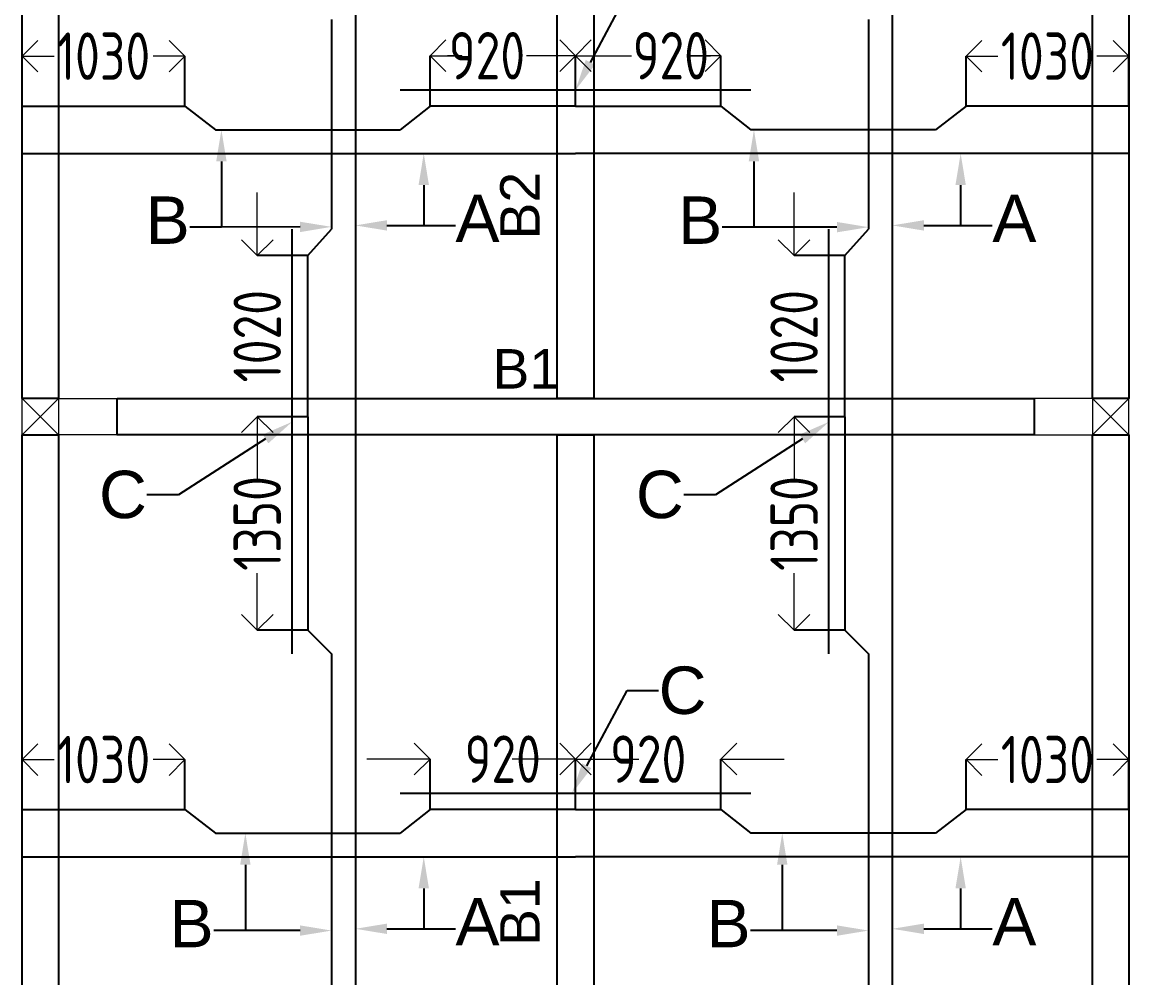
# Model space of a CAD drawing. Header units: inches. Extents: x -605 to 2991212, y -2872845 to 0.
# Drawn here: x 2827414 to 2834414, y -2252915 to -2246868 of the extents above; entities that cross this region are included whole.
import ezdxf
from ezdxf import colors
from ezdxf.entities.mleader import LeaderData, LeaderLine
from ezdxf.enums import TextEntityAlignment as Align
from ezdxf.math import Vec2, Vec3

# ---------------------------------------------------------------- set-up
doc = ezdxf.new("R2010")
doc.units = ezdxf.units.IN
doc.header["$LTSCALE"] = 600
doc.header["$MEASUREMENT"] = 0
for name, color, linetype, lineweight in [('rDIMension', 1, 'Continuous', 18), ('rRCC 2', 40, 'Continuous', 15), ('rREINF 1', 1, 'Continuous', 25)]:
    doc.layers.add(name, color=color, linetype=linetype, lineweight=lineweight)
doc.styles.add('DIM', font='geniso.shx', dxfattribs={"width": 0.85})
doc.styles.get("Standard").update_dxf_attribs({"font": 'arial.ttf'})
doc.dimstyles.new('ST-100', dxfattribs={"dimscale": 100, "dimtxt": 2.5, "dimasz": 2, "dimexe": 0.18, "dimexo": 0.0625, "dimgap": 0.2, "dimtad": 0, "dimdec": 0, "dimzin": 0, "dimdsep": 46, "dimtxsty": 'DIM', "dimblk": 'OPEN90', "dimcen": 0.09, "dimclrd": 256, "dimclrt": 7, "dimadec": 0, "dimazin": 0, "dimtfac": 1, "dimtdec": 0, "dimtofl": 0, "dimtmove": 0, "dimatfit": 3, "dimldrblk": 'OPEN90', "dimfxl": 1, "dimtolj": 1, "dimtzin": 0, "dimlwd": -1, "dimarcsym": 0})

# ---------------------------------------------------------------- blocks, each defined once
blk = doc.blocks.new('_Open90')
at = {"color": 0, "linetype": 'ByBlock', "lineweight": -2}
for p, q in [((-0.5, 0.5), (0, 0)), ((0, 0), (-1, 0)), ((0, 0), (-0.5, -0.5))]:
    blk.add_line(p, q, dxfattribs=at)
blk = doc.blocks.new('*D1266')
at = {"layer": 'Defpoints', "color": 0, "linetype": 'ByBlock'}
for p in [(2828444.5, -2247082.9), (2827414.5, -2247398.7), (2828444.5, -2247398.7)]:
    blk.add_point(p, dxfattribs=at)
at = {"layer": 'rDIMension', "color": 0, "linetype": 'ByBlock', "lineweight": -2}
for p, q in [((2827414.5, -2247398.7), (2827414.5, -2247082.9)), ((2828444.5, -2247398.7), (2828444.5, -2247082.9))]:
    blk.add_line(p, q, dxfattribs=at)
at = {"layer": 'rDIMension'}
for p, q in [((2827614.5, -2247082.9), (2827616.1, -2247082.9)), ((2828244.5, -2247082.9), (2828242.8, -2247082.9))]:
    blk.add_line(p, q, dxfattribs=at)
at = {"layer": 'rDIMension', "linetype": 'ByBlock', "xscale": 200, "yscale": 200, "zscale": 200, "rotation": 180}
blk.add_blockref('_Open90', (2827414.5, -2247082.9), dxfattribs=at)
at = {"layer": 'rDIMension', "linetype": 'ByBlock', "xscale": 200, "yscale": 200, "zscale": 200}
blk.add_blockref('_Open90', (2828444.5, -2247082.9), dxfattribs=at)
at = {"layer": 'rDIMension', "color": 7, "linetype": 'ByBlock', "insert": (2827929.5, -2247082.9), "char_height": 300, "attachment_point": 5, "style": 'DIM'}
blk.add_mtext('\\A1;1030', dxfattribs=at)
blk = doc.blocks.new('*D1267')
at = {"layer": 'Defpoints', "color": 0, "linetype": 'ByBlock'}
for p in [(2830914.5, -2247080.3), (2829994.5, -2247398.7), (2830914.5, -2247398.7)]:
    blk.add_point(p, dxfattribs=at)
at = {"layer": 'rDIMension', "color": 0, "linetype": 'ByBlock', "lineweight": -2}
for p, q in [((2829994.5, -2247398.7), (2829994.5, -2247080.3)), ((2830914.5, -2247398.7), (2830914.5, -2247080.3))]:
    blk.add_line(p, q, dxfattribs=at)
at = {"layer": 'rDIMension'}
for p, q in [((2830194.5, -2247080.3), (2830105.1, -2247080.3)), ((2830714.5, -2247080.3), (2830604.3, -2247080.3))]:
    blk.add_line(p, q, dxfattribs=at)
at = {"layer": 'rDIMension', "linetype": 'ByBlock', "xscale": 200, "yscale": 200, "zscale": 200, "rotation": 180}
blk.add_blockref('_Open90', (2829994.5, -2247080.3), dxfattribs=at)
at = {"layer": 'rDIMension', "linetype": 'ByBlock', "xscale": 200, "yscale": 200, "zscale": 200}
blk.add_blockref('_Open90', (2830914.5, -2247080.3), dxfattribs=at)
at = {"layer": 'rDIMension', "color": 7, "linetype": 'ByBlock', "insert": (2830354.7, -2247080.3), "char_height": 300, "attachment_point": 5, "style": 'DIM'}
blk.add_mtext('\\A1;920', dxfattribs=at)
blk = doc.blocks.new('*D1268')
at = {"layer": 'Defpoints', "color": 0, "linetype": 'ByBlock'}
for p in [(2833384.5, -2247082.9), (2833384.5, -2247398.7), (2834414.5, -2247398.7)]:
    blk.add_point(p, dxfattribs=at)
at = {"layer": 'rDIMension', "color": 0, "linetype": 'ByBlock', "lineweight": -2}
for p, q in [((2833384.5, -2247398.7), (2833384.5, -2247082.9)), ((2834414.5, -2247398.7), (2834414.5, -2247082.9))]:
    blk.add_line(p, q, dxfattribs=at)
at = {"layer": 'rDIMension'}
for p, q in [((2833584.5, -2247082.9), (2833586.1, -2247082.9)), ((2834214.5, -2247082.9), (2834212.8, -2247082.9))]:
    blk.add_line(p, q, dxfattribs=at)
at = {"layer": 'rDIMension', "linetype": 'ByBlock', "xscale": 200, "yscale": 200, "zscale": 200, "rotation": 180}
blk.add_blockref('_Open90', (2833384.5, -2247082.9), dxfattribs=at)
at = {"layer": 'rDIMension', "linetype": 'ByBlock', "xscale": 200, "yscale": 200, "zscale": 200}
blk.add_blockref('_Open90', (2834414.5, -2247082.9), dxfattribs=at)
at = {"layer": 'rDIMension', "color": 7, "linetype": 'ByBlock', "insert": (2833899.5, -2247082.9), "char_height": 300, "attachment_point": 5, "style": 'DIM'}
blk.add_mtext('\\A1;1030', dxfattribs=at)
blk = doc.blocks.new('*D1269')
at = {"layer": 'Defpoints', "color": 0, "linetype": 'ByBlock'}
for p in [(2830914.5, -2247080.3), (2830914.5, -2247398.7), (2831834.5, -2247398.7)]:
    blk.add_point(p, dxfattribs=at)
at = {"layer": 'rDIMension', "color": 0, "linetype": 'ByBlock', "lineweight": -2}
for p, q in [((2830914.5, -2247398.7), (2830914.5, -2247080.3)), ((2831834.5, -2247398.7), (2831834.5, -2247080.3))]:
    blk.add_line(p, q, dxfattribs=at)
at = {"layer": 'rDIMension'}
for p, q in [((2831114.5, -2247080.3), (2831268.2, -2247080.3)), ((2831634.5, -2247080.3), (2831767.4, -2247080.3))]:
    blk.add_line(p, q, dxfattribs=at)
at = {"layer": 'rDIMension', "linetype": 'ByBlock', "xscale": 200, "yscale": 200, "zscale": 200, "rotation": 180}
blk.add_blockref('_Open90', (2830914.5, -2247080.3), dxfattribs=at)
at = {"layer": 'rDIMension', "linetype": 'ByBlock', "xscale": 200, "yscale": 200, "zscale": 200}
blk.add_blockref('_Open90', (2831834.5, -2247080.3), dxfattribs=at)
at = {"layer": 'rDIMension', "color": 7, "linetype": 'ByBlock', "insert": (2831517.8, -2247080.3), "char_height": 300, "attachment_point": 5, "style": 'DIM'}
blk.add_mtext('\\A1;920', dxfattribs=at)
blk = doc.blocks.new('*D1270')
at = {"layer": 'Defpoints', "color": 0, "linetype": 'ByBlock'}
for p in [(2828444.5, -2251533.8), (2827414.5, -2251849.5), (2828444.5, -2251849.5)]:
    blk.add_point(p, dxfattribs=at)
at = {"layer": 'rDIMension', "color": 0, "linetype": 'ByBlock', "lineweight": -2}
for p, q in [((2827414.5, -2251849.5), (2827414.5, -2251533.8)), ((2828444.5, -2251849.5), (2828444.5, -2251533.8))]:
    blk.add_line(p, q, dxfattribs=at)
at = {"layer": 'rDIMension'}
for p, q in [((2827614.5, -2251533.8), (2827616.1, -2251533.8)), ((2828244.5, -2251533.8), (2828242.8, -2251533.8))]:
    blk.add_line(p, q, dxfattribs=at)
at = {"layer": 'rDIMension', "linetype": 'ByBlock', "xscale": 200, "yscale": 200, "zscale": 200, "rotation": 180}
blk.add_blockref('_Open90', (2827414.5, -2251533.8), dxfattribs=at)
at = {"layer": 'rDIMension', "linetype": 'ByBlock', "xscale": 200, "yscale": 200, "zscale": 200}
blk.add_blockref('_Open90', (2828444.5, -2251533.8), dxfattribs=at)
at = {"layer": 'rDIMension', "color": 7, "linetype": 'ByBlock', "insert": (2827929.5, -2251533.8), "char_height": 300, "attachment_point": 5, "style": 'DIM'}
blk.add_mtext('\\A1;1030', dxfattribs=at)
blk = doc.blocks.new('*D1271')
at = {"layer": 'Defpoints', "color": 0, "linetype": 'ByBlock'}
for p in [(2830914.5, -2251531.1), (2829994.5, -2251849.5), (2830914.5, -2251849.5)]:
    blk.add_point(p, dxfattribs=at)
at = {"layer": 'rDIMension'}
for p, q in [((2829794.5, -2251531.1), (2829594.5, -2251531.1)), ((2831114.5, -2251531.1), (2831314.5, -2251531.1))]:
    blk.add_line(p, q, dxfattribs=at)
at = {"layer": 'rDIMension', "color": 0, "linetype": 'ByBlock', "lineweight": -2}
for p, q in [((2829994.5, -2251849.5), (2829994.5, -2251531.1)), ((2830914.5, -2251849.5), (2830914.5, -2251531.1))]:
    blk.add_line(p, q, dxfattribs=at)
at = {"layer": 'rDIMension', "linetype": 'ByBlock', "xscale": 200, "yscale": 200, "zscale": 200}
blk.add_blockref('_Open90', (2829994.5, -2251531.1), dxfattribs=at)
at = {"layer": 'rDIMension', "linetype": 'ByBlock', "xscale": 200, "yscale": 200, "zscale": 200, "rotation": 180}
blk.add_blockref('_Open90', (2830914.5, -2251531.1), dxfattribs=at)
at = {"layer": 'rDIMension', "color": 7, "linetype": 'ByBlock', "insert": (2830454.5, -2251531.1), "char_height": 300, "attachment_point": 5, "style": 'DIM'}
blk.add_mtext('\\A1;920', dxfattribs=at)
blk = doc.blocks.new('*D1272')
at = {"layer": 'Defpoints', "color": 0, "linetype": 'ByBlock'}
for p in [(2833384.5, -2251533.8), (2833384.5, -2251849.5), (2834414.5, -2251849.5)]:
    blk.add_point(p, dxfattribs=at)
at = {"layer": 'rDIMension', "color": 0, "linetype": 'ByBlock', "lineweight": -2}
for p, q in [((2833384.5, -2251849.5), (2833384.5, -2251533.8)), ((2834414.5, -2251849.5), (2834414.5, -2251533.8))]:
    blk.add_line(p, q, dxfattribs=at)
at = {"layer": 'rDIMension'}
for p, q in [((2833584.5, -2251533.8), (2833586.1, -2251533.8)), ((2834214.5, -2251533.8), (2834212.8, -2251533.8))]:
    blk.add_line(p, q, dxfattribs=at)
at = {"layer": 'rDIMension', "linetype": 'ByBlock', "xscale": 200, "yscale": 200, "zscale": 200, "rotation": 180}
blk.add_blockref('_Open90', (2833384.5, -2251533.8), dxfattribs=at)
at = {"layer": 'rDIMension', "linetype": 'ByBlock', "xscale": 200, "yscale": 200, "zscale": 200}
blk.add_blockref('_Open90', (2834414.5, -2251533.8), dxfattribs=at)
at = {"layer": 'rDIMension', "color": 7, "linetype": 'ByBlock', "insert": (2833899.5, -2251533.8), "char_height": 300, "attachment_point": 5, "style": 'DIM'}
blk.add_mtext('\\A1;1030', dxfattribs=at)
blk = doc.blocks.new('*D1273')
at = {"layer": 'Defpoints', "color": 0, "linetype": 'ByBlock'}
for p in [(2830914.5, -2251531.1), (2830914.5, -2251849.5), (2831834.5, -2251849.5)]:
    blk.add_point(p, dxfattribs=at)
at = {"layer": 'rDIMension'}
for p, q in [((2830714.5, -2251531.1), (2830514.5, -2251531.1)), ((2832034.5, -2251531.1), (2832234.5, -2251531.1))]:
    blk.add_line(p, q, dxfattribs=at)
at = {"layer": 'rDIMension', "color": 0, "linetype": 'ByBlock', "lineweight": -2}
for p, q in [((2830914.5, -2251849.5), (2830914.5, -2251531.1)), ((2831834.5, -2251849.5), (2831834.5, -2251531.1))]:
    blk.add_line(p, q, dxfattribs=at)
at = {"layer": 'rDIMension', "linetype": 'ByBlock', "xscale": 200, "yscale": 200, "zscale": 200}
blk.add_blockref('_Open90', (2830914.5, -2251531.1), dxfattribs=at)
at = {"layer": 'rDIMension', "linetype": 'ByBlock', "xscale": 200, "yscale": 200, "zscale": 200, "rotation": 180}
blk.add_blockref('_Open90', (2831834.5, -2251531.1), dxfattribs=at)
at = {"layer": 'rDIMension', "color": 7, "linetype": 'ByBlock', "insert": (2831374.5, -2251531.1), "char_height": 300, "attachment_point": 5, "style": 'DIM'}
blk.add_mtext('\\A1;920', dxfattribs=at)
blk = doc.blocks.new('*D1226')
at = {"layer": 'Defpoints', "color": 0, "linetype": 'ByBlock'}
for p in [(2829222, -2248345), (2828901.3, -2249365), (2829222, -2249365)]:
    blk.add_point(p, dxfattribs=at)
at = {"layer": 'rDIMension'}
for p, q in [((2828901.3, -2248145), (2828901.3, -2247945)), ((2828901.3, -2249565), (2828901.3, -2249765))]:
    blk.add_line(p, q, dxfattribs=at)
at = {"layer": 'rDIMension', "color": 0, "linetype": 'ByBlock', "lineweight": -2}
for p, q in [((2829222, -2248345), (2828901.3, -2248345)), ((2829222, -2249365), (2828901.3, -2249365))]:
    blk.add_line(p, q, dxfattribs=at)
at = {"layer": 'rDIMension', "linetype": 'ByBlock', "xscale": 200, "yscale": 200, "zscale": 200}
for p, rotation in [((2828901.3, -2248345), 270), ((2828901.3, -2249365), 90)]:
    blk.add_blockref('_Open90', p, dxfattribs=dict(at, rotation=rotation))
at = {"layer": 'rDIMension', "color": 7, "linetype": 'ByBlock', "insert": (2828901.3, -2248855), "char_height": 300, "attachment_point": 5, "rotation": 90, "style": 'DIM'}
blk.add_mtext('\\A1;1020', dxfattribs=at)
blk = doc.blocks.new('*D1228')
at = {"layer": 'Defpoints', "color": 0, "linetype": 'ByBlock'}
for p in [(2832617.8, -2248345), (2832297.1, -2249365), (2832617.8, -2249365)]:
    blk.add_point(p, dxfattribs=at)
at = {"layer": 'rDIMension'}
for p, q in [((2832297.1, -2248145), (2832297.1, -2247945)), ((2832297.1, -2249565), (2832297.1, -2249765))]:
    blk.add_line(p, q, dxfattribs=at)
at = {"layer": 'rDIMension', "color": 0, "linetype": 'ByBlock', "lineweight": -2}
for p, q in [((2832617.8, -2248345), (2832297.1, -2248345)), ((2832617.8, -2249365), (2832297.1, -2249365))]:
    blk.add_line(p, q, dxfattribs=at)
at = {"layer": 'rDIMension', "linetype": 'ByBlock', "xscale": 200, "yscale": 200, "zscale": 200}
for p, rotation in [((2832297.1, -2248345), 270), ((2832297.1, -2249365), 90)]:
    blk.add_blockref('_Open90', p, dxfattribs=dict(at, rotation=rotation))
at = {"layer": 'rDIMension', "color": 7, "linetype": 'ByBlock', "insert": (2832297.1, -2248855), "char_height": 300, "attachment_point": 5, "rotation": 90, "style": 'DIM'}
blk.add_mtext('\\A1;1020', dxfattribs=at)
blk = doc.blocks.new('*D1245')
at = {"layer": 'Defpoints', "color": 0, "linetype": 'ByBlock'}
for p in [(2828901.3, -2249365), (2829222, -2249365), (2829222, -2250715)]:
    blk.add_point(p, dxfattribs=at)
at = {"layer": 'rDIMension', "color": 0, "linetype": 'ByBlock', "lineweight": -2}
for p, q in [((2829222, -2249365), (2828901.3, -2249365)), ((2829222, -2250715), (2828901.3, -2250715))]:
    blk.add_line(p, q, dxfattribs=at)
at = {"layer": 'rDIMension'}
for p, q in [((2828901.3, -2249565), (2828901.3, -2249726.7)), ((2828901.3, -2250515), (2828901.3, -2250353.4))]:
    blk.add_line(p, q, dxfattribs=at)
at = {"layer": 'rDIMension', "linetype": 'ByBlock', "xscale": 200, "yscale": 200, "zscale": 200}
for p, rotation in [((2828901.3, -2249365), 90), ((2828901.3, -2250715), 270)]:
    blk.add_blockref('_Open90', p, dxfattribs=dict(at, rotation=rotation))
at = {"layer": 'rDIMension', "color": 7, "linetype": 'ByBlock', "insert": (2828901.3, -2250040), "char_height": 300, "attachment_point": 5, "rotation": 90, "style": 'DIM'}
blk.add_mtext('\\A1;1350', dxfattribs=at)
blk = doc.blocks.new('*D1247')
at = {"layer": 'Defpoints', "color": 0, "linetype": 'ByBlock'}
for p in [(2832297.1, -2249365), (2832617.8, -2249365), (2832617.8, -2250715)]:
    blk.add_point(p, dxfattribs=at)
at = {"layer": 'rDIMension', "color": 0, "linetype": 'ByBlock', "lineweight": -2}
for p, q in [((2832617.8, -2249365), (2832297.1, -2249365)), ((2832617.8, -2250715), (2832297.1, -2250715))]:
    blk.add_line(p, q, dxfattribs=at)
at = {"layer": 'rDIMension'}
for p, q in [((2832297.1, -2249565), (2832297.1, -2249726.7)), ((2832297.1, -2250515), (2832297.1, -2250353.4))]:
    blk.add_line(p, q, dxfattribs=at)
at = {"layer": 'rDIMension', "linetype": 'ByBlock', "xscale": 200, "yscale": 200, "zscale": 200}
for p, rotation in [((2832297.1, -2249365), 90), ((2832297.1, -2250715), 270)]:
    blk.add_blockref('_Open90', p, dxfattribs=dict(at, rotation=rotation))
at = {"layer": 'rDIMension', "color": 7, "linetype": 'ByBlock', "insert": (2832297.1, -2250040), "char_height": 300, "attachment_point": 5, "rotation": 90, "style": 'DIM'}
blk.add_mtext('\\A1;1350', dxfattribs=at)

msp = doc.modelspace()

# ---------------------------------------------------------------- linework, layer by layer
at = {"color": 4, "linetype": 'ByBlock'}
for points in [[(2829522, -2245665), (2829522, -2249365)], [(2832917.8, -2245665), (2832917.8, -2249365)], [(2829372, -2246851.8), (2829372, -2248178.2)], [(2832767.8, -2246851.8), (2832767.8, -2248178.2)], [(2832022.7, -2247298.7), (2829806.2, -2247298.7)], [(2827414.5, -2247398.7), (2828444.5, -2247398.7), (2828637.7, -2247548.7)], [(2830914.5, -2247398.7), (2829994.5, -2247398.7), (2829806.2, -2247548.7)], [(2830914.5, -2247398.7), (2831834.5, -2247398.7), (2832022.7, -2247548.7)], [(2834414.5, -2247398.7), (2833384.5, -2247398.7), (2833191.2, -2247548.7)], [(2828637.7, -2247548.7), (2829806.2, -2247548.7)], [(2833191.2, -2247548.7), (2832022.7, -2247548.7)], [(2827414.5, -2247698.7), (2830914.5, -2247698.7)], [(2834414.5, -2247698.7), (2830914.5, -2247698.7)], [(2829122, -2250864.9), (2829122, -2248178.2)], [(2829222, -2249365), (2829222, -2248345), (2829372, -2248178.2)], [(2832517.8, -2250864.9), (2832517.8, -2248178.2)], [(2832617.8, -2249365), (2832617.8, -2248345), (2832767.8, -2248178.2)], [(2829222, -2249365), (2829222, -2250715), (2829372, -2250864.9)], [(2829522, -2249365), (2829522, -2254515)], [(2832617.8, -2249365), (2832617.8, -2250715), (2832767.8, -2250864.9)], [(2832917.8, -2249365), (2832917.8, -2254515)], [(2829372, -2250864.9), (2829372, -2253015.1)], [(2832767.8, -2250864.9), (2832767.8, -2253015.1)], [(2832022.7, -2251749.5), (2829806.2, -2251749.5)], [(2827414.5, -2251849.5), (2828444.5, -2251849.5), (2828637.7, -2251999.5)], [(2830914.5, -2251849.5), (2829994.5, -2251849.5), (2829806.2, -2251999.5)], [(2830914.5, -2251849.5), (2831834.5, -2251849.5), (2832022.7, -2251999.5)], [(2834414.5, -2251849.5), (2833384.5, -2251849.5), (2833191.2, -2251999.5)], [(2828637.7, -2251999.5), (2829806.2, -2251999.5)], [(2833191.2, -2251999.5), (2832022.7, -2251999.5)], [(2827414.5, -2252149.5), (2830914.5, -2252149.5)], [(2834414.5, -2252149.5), (2830914.5, -2252149.5)]]:
    msp.add_lwpolyline(points, dxfattribs=at)
at = {"color": 1, "linetype": 'ByBlock'}
for points in [[(2827414.5, -2245780), (2827644.5, -2245780), (2827644.5, -2249250), (2827414.5, -2249250)], [(2830799.5, -2245780), (2831029.5, -2245780), (2831029.5, -2249250), (2830799.5, -2249250)], [(2834184.5, -2245780), (2834414.5, -2245780), (2834414.5, -2249250), (2834184.5, -2249250)], [(2828014.5, -2249250), (2833814.5, -2249250), (2833814.5, -2249480), (2828014.5, -2249480)], [(2827414.5, -2249480), (2827644.5, -2249480), (2827644.5, -2254400), (2827414.5, -2254400)], [(2830799.5, -2249480), (2831029.5, -2249480), (2831029.5, -2254400), (2830799.5, -2254400)], [(2834184.5, -2249480), (2834414.5, -2249480), (2834414.5, -2254400), (2834184.5, -2254400)]]:
    msp.add_lwpolyline(points, close=True, dxfattribs=at)
at = {"layer": 'rRCC 2', "color": 6}
for p, q in [((2827414.5, -2249250), (2827644.5, -2249480)), ((2827414.5, -2249480), (2827644.5, -2249250)), ((2834414.5, -2249250), (2834184.5, -2249480)), ((2834414.5, -2249480), (2834184.5, -2249250))]:
    msp.add_line(p, q, dxfattribs=at)
for points in [[(2827414.5, -2249480), (2827414.5, -2249250), (2828014.5, -2249250), (2828014.5, -2249480)], [(2827414.5, -2249250), (2827644.5, -2249250), (2827644.5, -2249480), (2827414.5, -2249480)], [(2834414.5, -2249480), (2834414.5, -2249250), (2833814.5, -2249250), (2833814.5, -2249480)], [(2834414.5, -2249250), (2834184.5, -2249250), (2834184.5, -2249480), (2834414.5, -2249480)]]:
    msp.add_lwpolyline(points, close=True, dxfattribs=at)

# ---------------------------------------------------------------- texts
at = {"layer": 'rRCC 2'}
for s, p in [('B2', (2830563.1, -2248028.9)), ('B1', (2830563.1, -2252499.1))]:
    msp.add_text(s, height=250, rotation=90, dxfattribs=at).set_placement(p, align=Align.MIDDLE_CENTER)
msp.add_text('B1', height=250, dxfattribs=at).set_placement((2830603.1, -2249061.6), align=Align.MIDDLE_CENTER)

# ---------------------------------------------------------------- dimensions: what is measured, and where the dimension line sits
at = {"layer": 'rDIMension', "color": 1, "linetype": 'ByBlock'}
for base, p1, p2, override, picture, middle in [((2828444.5, -2247082.9), (2827414.5, -2247398.7), (2828444.5, -2247398.7), {"dimtxt": 3, "dimasz": 2, "dimexe": 0, "dimexo": 0, "dimtmove": 1, "dimfxl": 1.25, "dimtfillclr": 256, "dimarcsym": 2}, '*D1266', (2827929.5, -2247082.9)), ((2830914.5, -2247080.3), (2829994.5, -2247398.7), (2830914.5, -2247398.7), {"dimtxt": 3, "dimexe": 0, "dimexo": 0, "dimtmove": 1, "dimfxl": 1.25, "dimtfillclr": 256, "dimarcsym": 2}, '*D1267', (2830354.7, -2247080.3)), ((2828444.5, -2251533.8), (2827414.5, -2251849.5), (2828444.5, -2251849.5), {"dimtxt": 3, "dimasz": 2, "dimexe": 0, "dimexo": 0, "dimtmove": 1, "dimfxl": 1.25, "dimtfillclr": 256, "dimarcsym": 2}, '*D1270', (2827929.5, -2251533.8))]:
    dim = msp.add_linear_dim(base=base, p1=p1, p2=p2, dimstyle='ST-100', override=override, dxfattribs=at)
    dim.commit()
    dim.dimension.update_dxf_attribs({"geometry": picture, "text_midpoint": middle, "dimtype": 160})
for base, p1, p2, override, picture, middle in [((2830914.5, -2247080.3), (2831834.5, -2247398.7), (2830914.5, -2247398.7), {"dimtxt": 3, "dimexe": 0, "dimexo": 0, "dimtmove": 1, "dimfxl": 1.25, "dimtfillclr": 256, "dimarcsym": 2}, '*D1269', (2831517.8, -2247080.3)), ((2833384.5, -2247082.9), (2834414.5, -2247398.7), (2833384.5, -2247398.7), {"dimtxt": 3, "dimasz": 2, "dimexe": 0, "dimexo": 0, "dimtmove": 1, "dimfxl": 1.25, "dimtfillclr": 256, "dimarcsym": 2}, '*D1268', (2833899.5, -2247082.9)), ((2833384.5, -2251533.8), (2834414.5, -2251849.5), (2833384.5, -2251849.5), {"dimtxt": 3, "dimasz": 2, "dimexe": 0, "dimexo": 0, "dimtmove": 1, "dimfxl": 1.25, "dimtfillclr": 256, "dimarcsym": 2}, '*D1272', (2833899.5, -2251533.8))]:
    dim = msp.add_linear_dim(base=base, p1=p1, p2=p2, angle=180, dimstyle='ST-100', override=override, dxfattribs=at)
    dim.commit()
    dim.dimension.update_dxf_attribs({"geometry": picture, "text_midpoint": middle, "dimtype": 160})
for base, p1, p2, angle, picture, middle in [((2828901.3, -2249365), (2829222, -2248345), (2829222, -2249365), 90, '*D1226', (2828901.3, -2248855)), ((2832297.1, -2249365), (2832617.8, -2248345), (2832617.8, -2249365), 90, '*D1228', (2832297.1, -2248855)), ((2828901.3, -2249365), (2829222, -2250715), (2829222, -2249365), 90, '*D1245', (2828901.3, -2250040)), ((2832297.1, -2249365), (2832617.8, -2250715), (2832617.8, -2249365), 90, '*D1247', (2832297.1, -2250040)), ((2830914.5, -2251531.1), (2831834.5, -2251849.5), (2830914.5, -2251849.5), 180, '*D1273', (2831374.5, -2251531.1))]:
    dim = msp.add_linear_dim(base=base, p1=p1, p2=p2, angle=angle, dimstyle='ST-100', override={"dimtxt": 3, "dimexe": 0, "dimexo": 0, "dimtmove": 1, "dimfxl": 1.25, "dimtfillclr": 256, "dimarcsym": 2}, dxfattribs=at)
    dim.commit()
    dim.dimension.update_dxf_attribs({"geometry": picture, "text_midpoint": middle})
dim = msp.add_linear_dim(base=(2830914.5, -2251531.1), p1=(2829994.5, -2251849.5), p2=(2830914.5, -2251849.5), dimstyle='ST-100', override={"dimtxt": 3, "dimexe": 0, "dimexo": 0, "dimtmove": 1, "dimfxl": 1.25, "dimtfillclr": 256, "dimarcsym": 2}, dxfattribs=at)
dim.commit()
dim.dimension.update_dxf_attribs({"geometry": '*D1271', "text_midpoint": (2830454.5, -2251531.1)})

# ---------------------------------------------------------------- leaders
at = {"layer": 'rREINF 1', "color": 3, "linetype": 'ByBlock'}
ml = msp.add_multileader_mtext('Standard', dxfattribs=at)
ml.set_content('C', color=3)
ml.set_leader_properties()
ml.build(insert=Vec2(0, 0))
ml.multileader.update_dxf_attribs({"text_top_attachment_type": 0, "text_bottom_attachment_type": 0, "dogleg_length": 200, "arrow_head_size": 200})
ctx = ml.context
ctx.base_point, ctx.char_height, ctx.arrow_head_size, ctx.landing_gap_size, ctx.plane_origin = Vec3(2831463.4, -2246646.8), 300, 200, 0.09, Vec3(2830492.6, -2247549.3)
notes = []
notes.append((ctx, [(0, (1, 1, 0), (2831263.4, -2246646.8), (1, 0), 200, [(0, [(2830913.9, -2247298.7)], 256, [])])]))
ctx.mtext.insert, ctx.mtext.flow_direction = Vec3(2831463.5, -2246494.2), 5
ml = msp.add_multileader_mtext('Standard', dxfattribs=at)
ml.set_content('B', color=3)
ml.set_leader_properties()
ml.build(insert=Vec2(0, 0))
ml.multileader.update_dxf_attribs({"text_top_attachment_type": 0, "text_bottom_attachment_type": 0, "dogleg_length": 200, "arrow_head_size": 200})
ctx = ml.context
ctx.base_point, ctx.char_height, ctx.arrow_head_size, ctx.landing_gap_size, ctx.plane_origin = Vec3(2828248, -2248165), 300, 200, 0.09, Vec3(2828708.9, -2247571.8)
ctx.text_align_type = 2
notes.append((ctx, [(0, (1, 1, 0), (2828674.8, -2248165), (-1, 0), 200, [(0, [(2828674.8, -2247548.7)], 256, [])])]))
ctx.mtext.insert, ctx.mtext.alignment, ctx.mtext.flow_direction = Vec3(2828474.7, -2247970.6), 3, 5
ml = msp.add_multileader_mtext('Standard', dxfattribs=at)
ml.set_content('B', color=3)
ml.set_leader_properties()
ml.build(insert=Vec2(0, 0))
ml.multileader.update_dxf_attribs({"text_top_attachment_type": 0, "text_bottom_attachment_type": 0, "dogleg_length": 200, "arrow_head_size": 200})
ctx = ml.context
ctx.base_point, ctx.char_height, ctx.arrow_head_size, ctx.landing_gap_size, ctx.plane_origin = Vec3(2831616.4, -2248165), 300, 200, 0.09, Vec3(2832077.3, -2247571.8)
ctx.text_align_type = 2
notes.append((ctx, [(0, (1, 1, 0), (2832043.1, -2248165), (-1, 0), 200, [(0, [(2832043.1, -2247548.7)], 256, [])])]))
ctx.mtext.insert, ctx.mtext.alignment, ctx.mtext.flow_direction = Vec3(2831843, -2247970.6), 3, 5
ml = msp.add_multileader_mtext('Standard', dxfattribs=at)
ml.set_content('A', color=3)
ml.set_leader_properties()
ml.build(insert=Vec2(0, 0))
ml.multileader.update_dxf_attribs({"text_top_attachment_type": 0, "text_bottom_attachment_type": 0, "dogleg_length": 200, "arrow_head_size": 200})
ctx = ml.context
ctx.base_point, ctx.char_height, ctx.arrow_head_size, ctx.landing_gap_size, ctx.plane_origin = Vec3(2830154.7, -2248153.9), 300, 200, 0.09, Vec3(2830108.1, -2247560.7)
notes.append((ctx, [(0, (1, 1, 0), (2829954.7, -2248153.9), (1, 0), 200, [(0, [(2829954.7, -2247698.7)], 256, [])])]))
ctx.mtext.insert, ctx.mtext.flow_direction = Vec3(2830154.8, -2247959.5), 5
ml = msp.add_multileader_mtext('Standard', dxfattribs=at)
ml.set_content('A', color=3)
ml.set_leader_properties()
ml.build(insert=Vec2(0, 0))
ml.multileader.update_dxf_attribs({"text_top_attachment_type": 0, "text_bottom_attachment_type": 0, "dogleg_length": 200, "arrow_head_size": 200})
ctx = ml.context
ctx.base_point, ctx.char_height, ctx.arrow_head_size, ctx.landing_gap_size, ctx.plane_origin = Vec3(2833550.5, -2248153.9), 300, 200, 0.09, Vec3(2833504, -2247560.7)
notes.append((ctx, [(0, (1, 1, 0), (2833350.5, -2248153.9), (1, 0), 200, [(0, [(2833350.5, -2247698.7)], 256, [])])]))
ctx.mtext.insert, ctx.mtext.flow_direction = Vec3(2833550.6, -2247959.5), 5
ml = msp.add_multileader_mtext('Standard', dxfattribs=at)
ml.set_content('', color=3)
ml.set_leader_properties()
ml.build(insert=Vec2(0, 0))
ml.multileader.update_dxf_attribs({"text_top_attachment_type": 0, "text_bottom_attachment_type": 0, "dogleg_length": 200, "arrow_head_size": 200})
ctx = ml.context
ctx.base_point, ctx.char_height, ctx.arrow_head_size, ctx.landing_gap_size, ctx.plane_origin = Vec3(2828474.6, -2248165), 300, 200, 0.09, Vec3(2829278.1, -2248165)
ctx.text_align_type = 2
notes.append((ctx, [(0, (1, 1, 0), (2828674.8, -2248165), (-1, 0), 200, [(0, [(2829372, -2248163)], 256, [])])]))
ctx.mtext.insert, ctx.mtext.alignment, ctx.mtext.flow_direction = Vec3(2828474.7, -2248015), 3, 5
ml = msp.add_multileader_mtext('Standard', dxfattribs=at)
ml.set_content('', color=3)
ml.set_leader_properties()
ml.build(insert=Vec2(0, 0))
ml.multileader.update_dxf_attribs({"text_top_attachment_type": 0, "text_bottom_attachment_type": 0, "dogleg_length": 200, "arrow_head_size": 200})
ctx = ml.context
ctx.base_point, ctx.char_height, ctx.arrow_head_size, ctx.landing_gap_size, ctx.plane_origin = Vec3(2830154.7, -2248153.9), 300, 200, 0.09, Vec3(2829538.9, -2248153.9)
notes.append((ctx, [(0, (1, 1, 0), (2829954.7, -2248153.9), (1, 0), 200, [(0, [(2829522, -2248153.9)], 256, [])])]))
ctx.mtext.insert, ctx.mtext.flow_direction = Vec3(2830154.8, -2248003.9), 5
ml = msp.add_multileader_mtext('Standard', dxfattribs=at)
ml.set_content('', color=3)
ml.set_leader_properties()
ml.build(insert=Vec2(0, 0))
ml.multileader.update_dxf_attribs({"text_top_attachment_type": 0, "text_bottom_attachment_type": 0, "dogleg_length": 200, "arrow_head_size": 200})
ctx = ml.context
ctx.base_point, ctx.char_height, ctx.arrow_head_size, ctx.landing_gap_size, ctx.plane_origin = Vec3(2831843, -2248165), 300, 200, 0.09, Vec3(2832646.5, -2248165)
ctx.text_align_type = 2
notes.append((ctx, [(0, (1, 1, 0), (2832043.1, -2248165), (-1, 0), 200, [(0, [(2832767.8, -2248165)], 256, [])])]))
ctx.mtext.insert, ctx.mtext.alignment, ctx.mtext.flow_direction = Vec3(2831843, -2248015), 3, 5
ml = msp.add_multileader_mtext('Standard', dxfattribs=at)
ml.set_content('', color=3)
ml.set_leader_properties()
ml.build(insert=Vec2(0, 0))
ml.multileader.update_dxf_attribs({"text_top_attachment_type": 0, "text_bottom_attachment_type": 0, "dogleg_length": 200, "arrow_head_size": 200})
ctx = ml.context
ctx.base_point, ctx.char_height, ctx.arrow_head_size, ctx.landing_gap_size, ctx.plane_origin = Vec3(2833550.5, -2248153.9), 300, 200, 0.09, Vec3(2832934.7, -2248153.9)
notes.append((ctx, [(0, (1, 1, 0), (2833350.5, -2248153.9), (1, 0), 200, [(0, [(2832917.8, -2248153.9)], 256, [])])]))
ctx.mtext.insert, ctx.mtext.flow_direction = Vec3(2833550.6, -2248003.9), 5
ml = msp.add_multileader_mtext('Standard', dxfattribs=at)
ml.set_content('C', color=3)
ml.set_leader_properties()
ml.build(insert=Vec2(0, 0))
ml.multileader.update_dxf_attribs({"text_top_attachment_type": 0, "text_bottom_attachment_type": 0, "dogleg_length": 200, "arrow_head_size": 200})
ctx = ml.context
ctx.base_point, ctx.char_height, ctx.arrow_head_size, ctx.landing_gap_size, ctx.plane_origin = Vec3(2827938.1, -2249858.8), 300, 200, 0.09, Vec3(2828700.6, -2249647.6)
ctx.text_align_type = 2
notes.append((ctx, [(1, (1, 1, 0), (2828403.5, -2249858.8), (-1, 0), 200, [(0, [(2829122, -2249396.9)], 256, [])])]))
ctx.mtext.insert, ctx.mtext.alignment, ctx.mtext.flow_direction = Vec3(2828203.4, -2249706.3), 3, 5
ml = msp.add_multileader_mtext('Standard', dxfattribs=at)
ml.set_content('C', color=3)
ml.set_leader_properties()
ml.build(insert=Vec2(0, 0))
ml.multileader.update_dxf_attribs({"text_top_attachment_type": 0, "text_bottom_attachment_type": 0, "dogleg_length": 200, "arrow_head_size": 200})
ctx = ml.context
ctx.base_point, ctx.char_height, ctx.arrow_head_size, ctx.landing_gap_size, ctx.plane_origin = Vec3(2831333.9, -2249858.8), 300, 200, 0.09, Vec3(2832096.4, -2249647.6)
ctx.text_align_type = 2
notes.append((ctx, [(1, (1, 1, 0), (2831799.3, -2249858.8), (-1, 0), 200, [(0, [(2832517.8, -2249396.9)], 256, [])])]))
ctx.mtext.insert, ctx.mtext.alignment, ctx.mtext.flow_direction = Vec3(2831599.2, -2249706.3), 3, 5
ml = msp.add_multileader_mtext('Standard', dxfattribs=at)
ml.set_content('C', color=3)
ml.set_leader_properties()
ml.build(insert=Vec2(0, 0))
ml.multileader.update_dxf_attribs({"text_top_attachment_type": 0, "text_bottom_attachment_type": 0, "dogleg_length": 200, "arrow_head_size": 200})
ctx = ml.context
ctx.base_point, ctx.char_height, ctx.arrow_head_size, ctx.landing_gap_size, ctx.plane_origin = Vec3(2831440.4, -2251097.7), 300, 200, 0.09, Vec3(2830469.6, -2252000.2)
notes.append((ctx, [(0, (1, 1, 0), (2831240.4, -2251097.7), (1, 0), 200, [(0, [(2830891, -2251749.5)], 256, [])])]))
ctx.mtext.insert, ctx.mtext.flow_direction = Vec3(2831440.5, -2250945.1), 5
ml = msp.add_multileader_mtext('Standard', dxfattribs=at)
ml.set_content('B', color=3)
ml.set_leader_properties()
ml.build(insert=Vec2(0, 0))
ml.multileader.update_dxf_attribs({"text_top_attachment_type": 0, "text_bottom_attachment_type": 0, "dogleg_length": 200, "arrow_head_size": 200})
ctx = ml.context
ctx.base_point, ctx.char_height, ctx.arrow_head_size, ctx.landing_gap_size, ctx.plane_origin = Vec3(2828399.6, -2252615.9), 300, 200, 0.09, Vec3(2828860.4, -2252022.7)
ctx.text_align_type = 2
notes.append((ctx, [(0, (1, 1, 0), (2828826.3, -2252615.9), (-1, 0), 200, [(0, [(2828826.3, -2251999.5)], 256, [])])]))
ctx.mtext.insert, ctx.mtext.alignment, ctx.mtext.flow_direction = Vec3(2828626.2, -2252421.5), 3, 5
ml = msp.add_multileader_mtext('Standard', dxfattribs=at)
ml.set_content('B', color=3)
ml.set_leader_properties()
ml.build(insert=Vec2(0, 0))
ml.multileader.update_dxf_attribs({"text_top_attachment_type": 0, "text_bottom_attachment_type": 0, "dogleg_length": 200, "arrow_head_size": 200})
ctx = ml.context
ctx.base_point, ctx.char_height, ctx.arrow_head_size, ctx.landing_gap_size, ctx.plane_origin = Vec3(2831795.4, -2252615.9), 300, 200, 0.09, Vec3(2832256.3, -2252022.7)
ctx.text_align_type = 2
notes.append((ctx, [(0, (1, 1, 0), (2832222.1, -2252615.9), (-1, 0), 200, [(0, [(2832222.1, -2251999.5)], 256, [])])]))
ctx.mtext.insert, ctx.mtext.alignment, ctx.mtext.flow_direction = Vec3(2832022, -2252421.5), 3, 5
ml = msp.add_multileader_mtext('Standard', dxfattribs=at)
ml.set_content('A', color=3)
ml.set_leader_properties()
ml.build(insert=Vec2(0, 0))
ml.multileader.update_dxf_attribs({"text_top_attachment_type": 0, "text_bottom_attachment_type": 0, "dogleg_length": 200, "arrow_head_size": 200})
ctx = ml.context
ctx.base_point, ctx.char_height, ctx.arrow_head_size, ctx.landing_gap_size, ctx.plane_origin = Vec3(2830154.7, -2252604.7), 300, 200, 0.09, Vec3(2830108.1, -2252011.5)
notes.append((ctx, [(0, (1, 1, 0), (2829954.7, -2252604.7), (1, 0), 200, [(0, [(2829954.7, -2252149.5)], 256, [])])]))
ctx.mtext.insert, ctx.mtext.flow_direction = Vec3(2830154.8, -2252410.3), 5
ml = msp.add_multileader_mtext('Standard', dxfattribs=at)
ml.set_content('A', color=3)
ml.set_leader_properties()
ml.build(insert=Vec2(0, 0))
ml.multileader.update_dxf_attribs({"text_top_attachment_type": 0, "text_bottom_attachment_type": 0, "dogleg_length": 200, "arrow_head_size": 200})
ctx = ml.context
ctx.base_point, ctx.char_height, ctx.arrow_head_size, ctx.landing_gap_size, ctx.plane_origin = Vec3(2833550.5, -2252604.7), 300, 200, 0.09, Vec3(2833504, -2252011.5)
notes.append((ctx, [(0, (1, 1, 0), (2833350.5, -2252604.7), (1, 0), 200, [(0, [(2833350.5, -2252149.5)], 256, [])])]))
ctx.mtext.insert, ctx.mtext.flow_direction = Vec3(2833550.6, -2252410.3), 5
ml = msp.add_multileader_mtext('Standard', dxfattribs=at)
ml.set_content('', color=3)
ml.set_leader_properties()
ml.build(insert=Vec2(0, 0))
ml.multileader.update_dxf_attribs({"text_top_attachment_type": 0, "text_bottom_attachment_type": 0, "dogleg_length": 200, "arrow_head_size": 200})
ctx = ml.context
ctx.base_point, ctx.char_height, ctx.arrow_head_size, ctx.landing_gap_size, ctx.plane_origin = Vec3(2830154.7, -2252604.7), 300, 200, 0.09, Vec3(2829538.9, -2252604.7)
notes.append((ctx, [(0, (1, 1, 0), (2829954.7, -2252604.7), (1, 0), 200, [(0, [(2829522, -2252604.7)], 256, [])])]))
ctx.mtext.insert, ctx.mtext.flow_direction = Vec3(2830154.8, -2252454.7), 5
ml = msp.add_multileader_mtext('Standard', dxfattribs=at)
ml.set_content('', color=3)
ml.set_leader_properties()
ml.build(insert=Vec2(0, 0))
ml.multileader.update_dxf_attribs({"text_top_attachment_type": 0, "text_bottom_attachment_type": 0, "dogleg_length": 200, "arrow_head_size": 200})
ctx = ml.context
ctx.base_point, ctx.char_height, ctx.arrow_head_size, ctx.landing_gap_size, ctx.plane_origin = Vec3(2833550.5, -2252604.7), 300, 200, 0.09, Vec3(2832934.7, -2252604.7)
notes.append((ctx, [(0, (1, 1, 0), (2833350.5, -2252604.7), (1, 0), 200, [(0, [(2832917.8, -2252604.7)], 256, [])])]))
ctx.mtext.insert, ctx.mtext.flow_direction = Vec3(2833550.6, -2252454.7), 5
ml = msp.add_multileader_mtext('Standard', dxfattribs=at)
ml.set_content('', color=3)
ml.set_leader_properties()
ml.build(insert=Vec2(0, 0))
ml.multileader.update_dxf_attribs({"text_top_attachment_type": 0, "text_bottom_attachment_type": 0, "dogleg_length": 200, "arrow_head_size": 200})
ctx = ml.context
ctx.base_point, ctx.char_height, ctx.arrow_head_size, ctx.landing_gap_size, ctx.plane_origin = Vec3(2828626.1, -2252615.9), 300, 200, 0.09, Vec3(2829429.7, -2252615.9)
ctx.text_align_type = 2
notes.append((ctx, [(0, (1, 1, 0), (2828826.3, -2252615.9), (-1, 0), 200, [(0, [(2829372, -2252615.9)], 256, [])])]))
ctx.mtext.insert, ctx.mtext.alignment, ctx.mtext.flow_direction = Vec3(2828626.2, -2252465.9), 3, 5
ml = msp.add_multileader_mtext('Standard', dxfattribs=at)
ml.set_content('', color=3)
ml.set_leader_properties()
ml.build(insert=Vec2(0, 0))
ml.multileader.update_dxf_attribs({"text_top_attachment_type": 0, "text_bottom_attachment_type": 0, "dogleg_length": 200, "arrow_head_size": 200})
ctx = ml.context
ctx.base_point, ctx.char_height, ctx.arrow_head_size, ctx.landing_gap_size, ctx.plane_origin = Vec3(2832022, -2252615.9), 300, 200, 0.09, Vec3(2832825.5, -2252615.9)
ctx.text_align_type = 2
notes.append((ctx, [(0, (1, 1, 0), (2832222.1, -2252615.9), (-1, 0), 200, [(0, [(2832767.8, -2252615.9)], 256, [])])]))
ctx.mtext.insert, ctx.mtext.alignment, ctx.mtext.flow_direction = Vec3(2832022, -2252465.9), 3, 5
for ctx, leaders in notes:
    for number, flags, end, landing, length, lines in leaders:
        leader = LeaderData()
        leader.index, (leader.has_last_leader_line, leader.has_dogleg_vector, leader.attachment_direction) = number, flags
        leader.last_leader_point, leader.dogleg_vector, leader.dogleg_length = Vec3(end), Vec3(landing), length
        for number, points, colour, breaks in lines:
            line = LeaderLine()
            line.index, line.vertices, line.color, line.breaks = number, Vec3.list(points), colors.encode_raw_color(colour), breaks
            leader.lines.append(line)
        ctx.leaders.append(leader)

doc.saveas('drawing.dxf')
